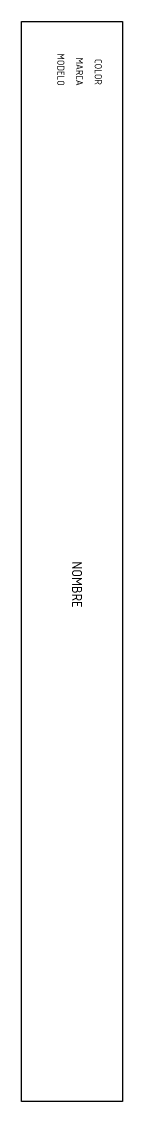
# Model space of a CAD drawing. Header units: millimetres. Extents: x 1793 to 1863, y 1054 to 1804.
import ezdxf

# ---------------------------------------------------------------- set-up
doc = ezdxf.new("R2010")
doc.units = ezdxf.units.MM
doc.layers.add('TV', color=7, linetype='Continuous')
doc.styles.add('Atributos', font='isocp_IV25.ttf')

msp = doc.modelspace()

# ---------------------------------------------------------------- linework, layer by layer
at = {"layer": 'TV'}
msp.add_lwpolyline([(1792.8, 1804.38), (1862.8, 1804.38), (1862.8, 1054.38), (1792.8, 1054.38)], close=True, dxfattribs=at)

# ---------------------------------------------------------------- texts
at = {"layer": 'TV', "style": 'Atributos'}
for tag, p, s, height, flags in [('MODELO', (1817.57, 1782.21), '', 5, 1), ('MARCA', (1830.52, 1779.27), '', 5, 1), ('COLOR', (1843.57, 1778.41), '', 5, 1), ('NOMBRE', (1827.8, 1429.38), 'Televisor', 7, 8)]:
    msp.add_attdef(tag, p, s, height=height, rotation=270, dxfattribs=dict(at, flags=flags))

doc.saveas('drawing.dxf')
